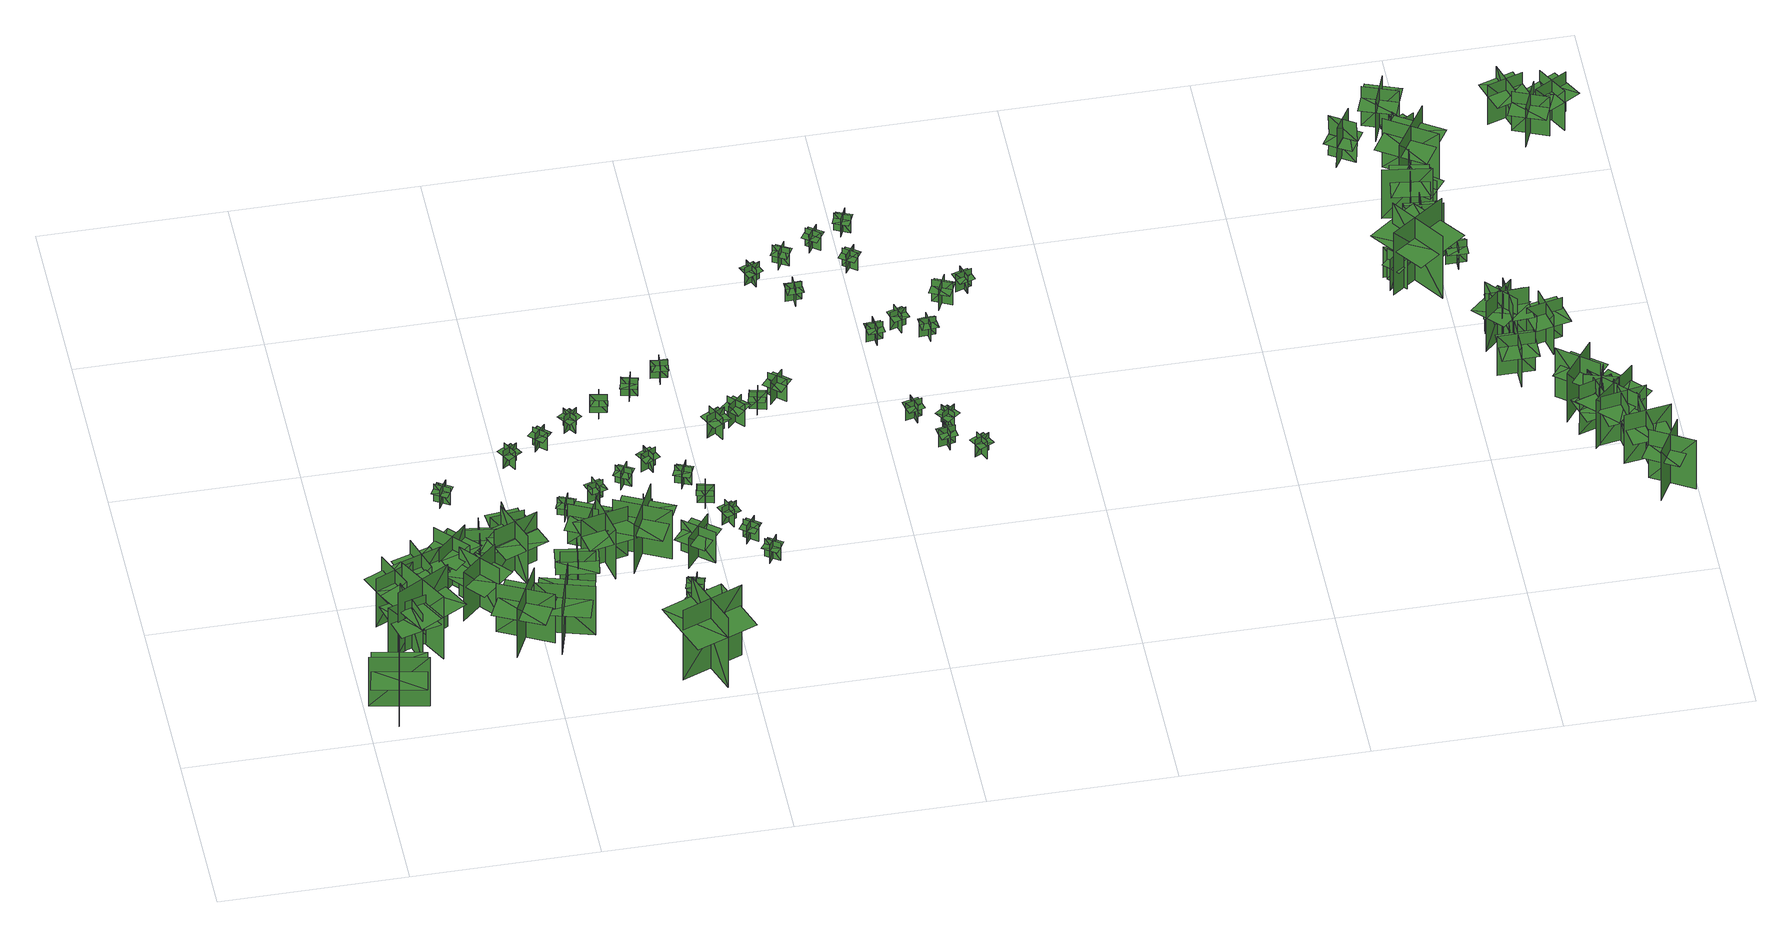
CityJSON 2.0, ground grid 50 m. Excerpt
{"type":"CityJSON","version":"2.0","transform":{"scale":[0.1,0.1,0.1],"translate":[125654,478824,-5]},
"CityObjects":{
"tree1":{"type":"SolitaryVegetationObject","geometry":[{"type":"MultiSurface","lod":"1","boundaries":[[[0,1,2]],[[0,2,3]],[[4,5,6]],[[4,6,7]],[[8,9,10]],[[8,10,11]],[[8,11,12]],[[8,12,13]]]}]},
"tree2":{"type":"SolitaryVegetationObject","geometry":[{"type":"MultiSurface","lod":"1","boundaries":[[[14,15,16]],[[14,16,17]],[[18,19,20]],[[18,20,21]],[[22,23,24]],[[22,24,25]],[[22,23,26]],[[22,26,27]]]}]},
"tree3":{"type":"SolitaryVegetationObject","geometry":[{"type":"MultiSurface","lod":"1","boundaries":[[[28,29,30]],[[28,30,31]],[[32,33,34]],[[32,34,35]],[[36,37,38]],[[36,38,39]],[[36,39,40]],[[36,40,41]]]}]},
"tree4":{"type":"SolitaryVegetationObject","geometry":[{"type":"MultiSurface","lod":"1","boundaries":[[[42,43,44]],[[42,44,45]],[[46,47,48]],[[46,48,49]],[[50,51,52]],[[50,52,53]],[[50,51,54]],[[50,54,55]]]}]},
"tree5":{"type":"SolitaryVegetationObject","geometry":[{"type":"MultiSurface","lod":"1","boundaries":[[[56,57,58]],[[56,58,59]],[[60,61,62]],[[60,62,63]],[[64,65,66]],[[64,66,67]],[[64,67,68]],[[64,68,69]]]}]},
"tree6":{"type":"SolitaryVegetationObject","geometry":[{"type":"MultiSurface","lod":"1","boundaries":[[[70,71,72]],[[70,72,73]],[[74,75,76]],[[74,76,77]],[[78,79,80]],[[78,80,81]],[[78,81,82]],[[78,82,83]]]}]},
"tree7":{"type":"SolitaryVegetationObject","geometry":[{"type":"MultiSurface","lod":"1","boundaries":[[[84,85,86]],[[84,86,87]],[[88,89,90]],[[88,90,91]],[[92,93,94]],[[92,94,95]],[[92,93,96]],[[92,96,97]]]}]},
"tree8":{"type":"SolitaryVegetationObject","geometry":[{"type":"MultiSurface","lod":"1","boundaries":[[[98,99,100]],[[98,100,101]],[[102,103,104]],[[102,104,105]],[[106,107,108]],[[106,108,109]],[[106,109,110]],[[106,110,111]]]}]},
"tree9":{"type":"SolitaryVegetationObject","geometry":[{"type":"MultiSurface","lod":"1","boundaries":[[[112,113,114]],[[112,114,115]],[[116,117,118]],[[116,118,119]],[[120,121,122]],[[120,122,123]],[[120,123,124]],[[120,124,125]]]}]},
"tree10":{"type":"SolitaryVegetationObject","geometry":[{"type":"MultiSurface","lod":"1","boundaries":[[[126,127,128]],[[126,128,129]],[[130,131,132]],[[130,132,133]],[[134,135,136]],[[134,136,137]],[[134,137,138]],[[134,138,139]]]}]},
"tree11":{"type":"SolitaryVegetationObject","geometry":[{"type":"MultiSurface","lod":"1","boundaries":[[[140,141,142]],[[140,142,143]],[[144,145,146]],[[144,146,147]],[[148,149,150]],[[148,150,151]],[[148,149,152]],[[148,152,153]]]}]},
"tree12":{"type":"SolitaryVegetationObject","geometry":[{"type":"MultiSurface","lod":"1","boundaries":[[[154,155,156]],[[154,156,157]],[[158,159,160]],[[158,160,161]],[[162,163,164]],[[162,164,165]],[[162,165,166]],[[162,166,167]]]}]},
"tree13":{"type":"SolitaryVegetationObject","geometry":[{"type":"MultiSurface","lod":"1","boundaries":[[[168,169,170]],[[168,170,171]],[[172,173,174]],[[172,174,175]],[[176,177,178]],[[176,178,179]],[[176,179,180]],[[176,180,181]]]}]},
"tree14":{"type":"SolitaryVegetationObject","geometry":[{"type":"MultiSurface","lod":"1","boundaries":[[[182,183,184]],[[182,184,185]],[[186,187,188]],[[186,188,189]],[[190,191,192]],[[190,192,193]],[[190,193,194]],[[190,194,195]]]}]},
"tree15":{"type":"SolitaryVegetationObject","geometry":[{"type":"MultiSurface","lod":"1","boundaries":[[[196,197,198]],[[196,198,199]],[[200,201,202]],[[200,202,203]],[[204,205,206]],[[204,206,207]],[[204,207,208]],[[204,208,209]]]}]},
"tree16":{"type":"SolitaryVegetationObject","geometry":[{"type":"MultiSurface","lod":"1","boundaries":[[[210,211,212]],[[210,212,213]],[[214,215,216]],[[214,216,217]],[[218,219,220]],[[218,220,221]],[[218,221,222]],[[218,222,223]]]}]},
"tree17":{"type":"SolitaryVegetationObject","geometry":[{"type":"MultiSurface","lod":"1","boundaries":[[[224,225,226]],[[224,226,227]],[[228,229,230]],[[228,230,231]],[[232,233,234]],[[232,234,235]],[[232,235,236]],[[232,236,237]]]}]},
"tree18":{"type":"SolitaryVegetationObject","geometry":[{"type":"MultiSurface","lod":"1","boundaries":[[[238,239,240]],[[238,240,241]],[[242,243,244]],[[242,244,245]],[[246,247,248]],[[246,248,249]],[[246,247,250]],[[246,250,251]]]}]},
"tree19":{"type":"SolitaryVegetationObject","geometry":[{"type":"MultiSurface","lod":"1","boundaries":[[[252,253,254]],[[252,254,255]],[[256,257,258]],[[256,258,259]],[[260,261,262]],[[260,262,263]],[[260,263,264]],[[260,264,265]]]}]},
"tree20":{"type":"SolitaryVegetationObject","geometry":[{"type":"MultiSurface","lod":"1","boundaries":[[[266,267,268]],[[266,268,269]],[[270,271,272]],[[270,272,273]],[[274,275,276]],[[274,276,277]],[[274,277,278]],[[274,278,279]]]}]},
"tree21":{"type":"SolitaryVegetationObject","geometry":[{"type":"MultiSurface","lod":"1","boundaries":[[[280,281,282]],[[280,282,283]],[[284,285,286]],[[284,286,287]],[[288,289,290]],[[288,290,291]],[[288,291,292]],[[288,292,293]]]}]},
"tree22":{"type":"SolitaryVegetationObject","geometry":[{"type":"MultiSurface","lod":"1","boundaries":[[[294,295,296]],[[294,296,297]],[[298,299,300]],[[298,300,301]],[[302,303,304]],[[302,304,305]],[[302,305,306]],[[302,306,307]]]}]},
"tree23":{"type":"SolitaryVegetationObject","geometry":[{"type":"MultiSurface","lod":"1","boundaries":[[[308,309,310]],[[308,310,311]],[[312,313,314]],[[312,314,315]],[[316,317,318]],[[316,318,319]],[[316,319,320]],[[316,320,321]]]}]},
"tree24":{"type":"SolitaryVegetationObject","geometry":[{"type":"MultiSurface","lod":"1","boundaries":[[[322,323,324]],[[322,324,325]],[[326,327,328]],[[326,328,329]],[[330,331,332]],[[330,332,333]],[[330,333,334]],[[330,334,335]]]}]},
"tree25":{"type":"SolitaryVegetationObject","geometry":[{"type":"MultiSurface","lod":"1","boundaries":[[[336,337,338]],[[336,338,339]],[[340,341,342]],[[340,342,343]],[[344,345,346]],[[344,346,347]],[[344,347,348]],[[344,348,349]]]}]},
"tree26":{"type":"SolitaryVegetationObject","geometry":[{"type":"MultiSurface","lod":"1","boundaries":[[[350,351,352]],[[350,352,353]],[[354,355,356]],[[354,356,357]],[[358,359,360]],[[358,360,361]],[[358,361,362]],[[358,362,363]]]}]},
"tree27":{"type":"SolitaryVegetationObject","geometry":[{"type":"MultiSurface","lod":"1","boundaries":[[[364,365,366]],[[364,366,367]],[[368,369,370]],[[368,370,371]],[[372,373,374]],[[372,374,375]],[[372,375,376]],[[372,376,377]]]}]},
"tree28":{"type":"SolitaryVegetationObject","geometry":[{"type":"MultiSurface","lod":"1","boundaries":[[[378,379,380]],[[378,380,381]],[[382,383,384]],[[382,384,385]],[[386,387,388]],[[386,388,389]],[[386,389,390]],[[386,390,391]]]}]},
"tree29":{"type":"SolitaryVegetationObject","geometry":[{"type":"MultiSurface","lod":"1","boundaries":[[[392,393,394]],[[392,394,395]],[[396,397,398]],[[396,398,399]],[[400,401,402]],[[400,402,403]],[[400,403,404]],[[400,404,405]]]}]},
"tree30":{"type":"SolitaryVegetationObject","geometry":[{"type":"MultiSurface","lod":"1","boundaries":[[[406,407,408]],[[406,408,409]],[[410,411,412]],[[410,412,413]],[[414,415,416]],[[414,416,417]],[[414,417,418]],[[414,418,419]]]}]},
"tree31":{"type":"SolitaryVegetationObject","geometry":[{"type":"MultiSurface","lod":"1","boundaries":[[[420,421,422]],[[420,422,423]],[[424,425,426]],[[424,426,427]],[[428,429,430]],[[428,430,431]],[[428,431,432]],[[428,432,433]]]}]},
"tree32":{"type":"SolitaryVegetationObject","geometry":[{"type":"MultiSurface","lod":"1","boundaries":[[[434,435,436]],[[434,436,437]],[[438,439,440]],[[438,440,441]],[[442,443,444]],[[442,444,445]],[[442,445,446]],[[442,446,447]]]}]},
"tree33":{"type":"SolitaryVegetationObject","geometry":[{"type":"MultiSurface","lod":"1","boundaries":[[[448,449,450]],[[448,450,451]],[[452,453,454]],[[452,454,455]],[[456,457,458]],[[456,458,459]],[[456,459,460]],[[456,460,461]]]}]},
"tree34":{"type":"SolitaryVegetationObject","geometry":[{"type":"MultiSurface","lod":"1","boundaries":[[[462,463,464]],[[462,464,465]],[[466,467,468]],[[466,468,469]],[[470,471,472]],[[470,472,473]],[[470,473,474]],[[470,474,475]]]}]},
"tree35":{"type":"SolitaryVegetationObject","geometry":[{"type":"MultiSurface","lod":"1","boundaries":[[[476,477,478]],[[476,478,479]],[[480,481,482]],[[480,482,483]],[[484,485,486]],[[484,486,487]],[[484,487,488]],[[484,488,489]]]}]},
"tree36":{"type":"SolitaryVegetationObject","geometry":[{"type":"MultiSurface","lod":"1","boundaries":[[[490,491,492]],[[490,492,493]],[[494,495,496]],[[494,496,497]],[[498,499,500]],[[498,500,501]],[[498,501,502]],[[498,502,503]]]}]},
"tree37":{"type":"SolitaryVegetationObject","geometry":[{"type":"MultiSurface","lod":"1","boundaries":[[[504,505,506]],[[504,506,507]],[[508,509,510]],[[508,510,511]],[[512,513,514]],[[512,514,515]],[[512,515,516]],[[512,516,517]]]}]},
"tree38":{"type":"SolitaryVegetationObject","geometry":[{"type":"MultiSurface","lod":"1","boundaries":[[[518,519,520]],[[518,520,521]],[[522,523,524]],[[522,524,525]],[[526,527,528]],[[526,528,529]],[[526,529,530]],[[526,530,531]]]}]},
"tree39":{"type":"SolitaryVegetationObject","geometry":[{"type":"MultiSurface","lod":"1","boundaries":[[[532,533,534]],[[532,534,535]],[[536,537,538]],[[536,538,539]],[[540,541,542]],[[540,542,543]],[[540,543,544]],[[540,544,545]]]}]},
"tree40":{"type":"SolitaryVegetationObject","geometry":[{"type":"MultiSurface","lod":"1","boundaries":[[[546,547,548]],[[546,548,549]],[[550,551,552]],[[550,552,553]],[[554,555,556]],[[554,556,557]],[[554,557,558]],[[554,558,559]]]}]},
"tree41":{"type":"SolitaryVegetationObject","geometry":[{"type":"MultiSurface","lod":"1","boundaries":[[[560,561,562]],[[560,562,563]],[[564,565,566]],[[564,566,567]],[[568,569,570]],[[568,570,571]],[[568,571,572]],[[568,572,573]]]}]},
"tree42":{"type":"SolitaryVegetationObject","geometry":[{"type":"MultiSurface","lod":"1","boundaries":[[[574,575,576]],[[574,576,577]],[[578,579,580]],[[578,580,581]],[[582,583,584]],[[582,584,585]],[[582,585,586]],[[582,586,587]]]}]},
"tree43":{"type":"SolitaryVegetationObject","geometry":[{"type":"MultiSurface","lod":"1","boundaries":[[[588,589,590]],[[588,590,591]],[[592,593,594]],[[592,594,595]],[[596,597,598]],[[596,598,599]],[[596,599,600]],[[596,600,601]]]}]},
"tree44":{"type":"SolitaryVegetationObject","geometry":[{"type":"MultiSurface","lod":"1","boundaries":[[[602,603,604]],[[602,604,605]],[[606,607,608]],[[606,608,609]],[[610,611,612]],[[610,612,613]],[[610,613,614]],[[610,614,615]]]}]},
"tree45":{"type":"SolitaryVegetationObject","geometry":[{"type":"MultiSurface","lod":"1","boundaries":[[[616,617,618]],[[616,618,619]],[[620,621,622]],[[620,622,623]],[[624,625,626]],[[624,626,627]],[[624,627,628]],[[624,628,629]]]}]},
"tree46":{"type":"SolitaryVegetationObject","geometry":[{"type":"MultiSurface","lod":"1","boundaries":[[[630,631,632]],[[630,632,633]],[[634,635,636]],[[634,636,637]],[[638,639,640]],[[638,640,641]],[[638,641,642]],[[638,642,643]]]}]},
"tree47":{"type":"SolitaryVegetationObject","geometry":[{"type":"MultiSurface","lod":"1","boundaries":[[[644,645,646]],[[644,646,647]],[[648,649,650]],[[648,650,651]],[[652,653,654]],[[652,654,655]],[[652,655,656]],[[652,656,657]]]}]},
"tree48":{"type":"SolitaryVegetationObject","geometry":[{"type":"MultiSurface","lod":"1","boundaries":[[[658,659,660]],[[658,660,661]],[[662,663,664]],[[662,664,665]],[[666,667,668]],[[666,668,669]],[[666,669,670]],[[666,670,671]]]}]},
"tree49":{"type":"SolitaryVegetationObject","geometry":[{"type":"MultiSurface","lod":"1","boundaries":[[[672,673,674]],[[672,674,675]],[[676,677,678]],[[676,678,679]],[[680,681,682]],[[680,682,683]],[[680,683,684]],[[680,684,685]]]}]},
"tree50":{"type":"SolitaryVegetationObject","geometry":[{"type":"MultiSurface","lod":"1","boundaries":[[[686,687,688]],[[686,688,689]],[[690,691,692]],[[690,692,693]],[[694,695,696]],[[694,696,697]],[[694,697,698]],[[694,698,699]]]}]},
"tree51":{"type":"SolitaryVegetationObject","geometry":[{"type":"MultiSurface","lod":"1","boundaries":[[[700,701,702]],[[700,702,703]],[[704,705,706]],[[704,706,707]],[[708,709,710]],[[708,710,711]],[[708,711,712]],[[708,712,713]]]}]},
"tree52":{"type":"SolitaryVegetationObject","geometry":[{"type":"MultiSurface","lod":"1","boundaries":[[[714,715,716]],[[714,716,717]],[[718,719,720]],[[718,720,721]],[[722,723,724]],[[722,724,725]],[[722,725,726]],[[722,726,727]]]}]},
"tree53":{"type":"SolitaryVegetationObject","geometry":[{"type":"MultiSurface","lod":"1","boundaries":[[[728,729,730]],[[728,730,731]],[[732,733,734]],[[732,734,735]],[[736,737,738]],[[736,738,739]],[[736,739,740]],[[736,740,741]]]}]},
"tree54":{"type":"SolitaryVegetationObject","geometry":[{"type":"MultiSurface","lod":"1","boundaries":[[[742,743,744]],[[742,744,745]],[[746,747,748]],[[746,748,749]],[[750,751,752]],[[750,752,753]],[[750,753,754]],[[750,754,755]]]}]},
"tree55":{"type":"SolitaryVegetationObject","geometry":[{"type":"MultiSurface","lod":"1","boundaries":[[[756,757,758]],[[756,758,759]],[[760,761,762]],[[760,762,763]],[[764,765,766]],[[764,766,767]],[[764,767,768]],[[764,768,769]]]}]},
"tree56":{"type":"SolitaryVegetationObject","geometry":[{"type":"MultiSurface","lod":"1","boundaries":[[[770,771,772]],[[770,772,773]],[[774,775,776]],[[774,776,777]],[[778,779,780]],[[778,780,781]],[[778,781,782]],[[778,782,783]]]}]},
"tree57":{"type":"SolitaryVegetationObject","geometry":[{"type":"MultiSurface","lod":"1","boundaries":[[[784,785,786]],[[784,786,787]],[[788,789,790]],[[788,790,791]],[[792,793,794]],[[792,794,795]],[[792,795,796]],[[792,796,797]]]}]},
"tree58":{"type":"SolitaryVegetationObject","geometry":[{"type":"MultiSurface","lod":"1","boundaries":[[[798,799,800]],[[798,800,801]],[[802,803,804]],[[802,804,805]],[[806,807,808]],[[806,808,809]],[[806,809,810]],[[806,810,811]]]}]},
"tree59":{"type":"SolitaryVegetationObject","geometry":[{"type":"MultiSurface","lod":"1","boundaries":[[[812,813,814]],[[812,814,815]],[[816,817,818]],[[816,818,819]],[[820,821,822]],[[820,822,823]],[[820,823,824]],[[820,824,825]]]}]},
"tree60":{"type":"SolitaryVegetationObject","geometry":[{"type":"MultiSurface","lod":"1","boundaries":[[[826,827,828]],[[826,828,829]],[[830,831,832]],[[830,832,833]],[[834,835,836]],[[834,836,837]],[[834,837,838]],[[834,838,839]]]}]},
"tree61":{"type":"SolitaryVegetationObject","geometry":[{"type":"MultiSurface","lod":"1","boundaries":[[[840,841,842]],[[840,842,843]],[[844,845,846]],[[844,846,847]],[[848,849,850]],[[848,850,851]],[[848,851,852]],[[848,852,853]]]}]},
"tree62":{"type":"SolitaryVegetationObject","geometry":[{"type":"MultiSurface","lod":"1","boundaries":[[[854,855,856]],[[854,856,857]],[[858,859,860]],[[858,860,861]],[[862,863,864]],[[862,864,865]],[[862,865,866]],[[862,866,867]]]}]},
"tree63":{"type":"SolitaryVegetationObject","geometry":[{"type":"MultiSurface","lod":"1","boundaries":[[[868,869,870]],[[868,870,871]],[[872,873,874]],[[872,874,875]],[[876,877,878]],[[876,878,879]],[[876,879,880]],[[876,880,881]]]}]},
"tree64":{"type":"SolitaryVegetationObject","geometry":[{"type":"MultiSurface","lod":"1","boundaries":[[[882,883,884]],[[882,884,885]],[[886,887,888]],[[886,888,889]],[[890,891,887]],[[890,887,886]],[[892,893,883]],[[892,883,882]],[[882,883,894]],[[882,894,895]],[[882,896,897]],[[882,897,883]]]}]},
"tree65":{"type":"SolitaryVegetationObject","geometry":[{"type":"MultiSurface","lod":"1","boundaries":[[[898,899,900]],[[898,900,901]],[[902,903,904]],[[902,904,905]],[[906,907,908]],[[906,908,909]],[[906,909,910]],[[906,910,911]]]}]},
"tree66":{"type":"SolitaryVegetationObject","geometry":[{"type":"MultiSurface","lod":"1","boundaries":[[[912,913,914]],[[912,914,915]],[[916,917,918]],[[916,918,919]],[[920,921,922]],[[920,922,923]],[[920,924,925]],[[920,925,921]]]}]},
"tree67":{"type":"SolitaryVegetationObject","geometry":[{"type":"MultiSurface","lod":"1","boundaries":[[[926,927,928]],[[926,928,929]],[[930,931,932]],[[930,932,933]],[[934,935,936]],[[934,936,937]],[[934,938,939]],[[934,939,935]]]}]},
"tree68":{"type":"SolitaryVegetationObject","geometry":[{"type":"MultiSurface","lod":"1","boundaries":[[[940,941,942]],[[940,942,943]],[[944,945,946]],[[944,946,947]],[[948,949,950]],[[948,950,951]],[[948,952,953]],[[948,953,949]]]}]},
"tree69":{"type":"SolitaryVegetationObject","geometry":[{"type":"MultiSurface","lod":"1","boundaries":[[[954,955,956]],[[954,956,957]],[[958,959,960]],[[958,960,961]],[[962,963,964]],[[962,964,965]],[[962,966,967]],[[962,967,963]]]}]},
"tree70":{"type":"SolitaryVegetationObject","geometry":[{"type":"MultiSurface","lod":"1","boundaries":[[[968,969,970]],[[968,970,971]],[[972,973,974]],[[972,974,975]],[[976,977,978]],[[976,978,979]],[[976,979,980]],[[976,980,981]]]}]},
"tree71":{"type":"SolitaryVegetationObject","geometry":[{"type":"MultiSurface","lod":"1","boundaries":[[[982,983,984]],[[982,984,985]],[[986,987,988]],[[986,988,989]],[[990,991,992]],[[990,992,993]],[[990,994,995]],[[990,995,991]]]}]},
"tree72":{"type":"SolitaryVegetationObject","geometry":[{"type":"MultiSurface","lod":"1","boundaries":[[[996,997,998]],[[996,998,999]],[[1000,1001,1002]],[[1000,1002,1003]],[[1004,1005,1006]],[[1004,1006,1007]],[[1004,1007,1008]],[[1004,1008,1009]]]}]},
"tree73":{"type":"SolitaryVegetationObject","geometry":[{"type":"MultiSurface","lod":"1","boundaries":[[[1010,1011,1012]],[[1010,1012,1013]],[[1014,1015,1016]],[[1014,1016,1017]],[[1018,1019,1020]],[[1018,1020,1021]],[[1018,1021,1022]],[[1018,1022,1023]]]}]},
"tree74":{"type":"SolitaryVegetationObject","geometry":[{"type":"MultiSurface","lod":"1","boundaries":[[[1024,1025,1026]],[[1024,1026,1027]],[[1028,1029,1030]],[[1028,1030,1031]],[[1032,1033,1034]],[[1032,1034,1035]],[[1032,1035,1036]],[[1032,1036,1037]]]}]},
"tree75":{"type":"SolitaryVegetationObject","geometry":[{"type":"MultiSurface","lod":"1","boundaries":[[[1038,1039,1040]],[[1038,1040,1041]],[[1042,1043,1044]],[[1042,1044,1045]],[[1046,1047,1043]],[[1046,1043,1042]],[[1048,1049,1039]],[[1048,1039,1038]],[[1038,1039,1050]],[[1038,1050,1051]],[[1038,1052,1053]],[[1038,1053,1039]]]}]},
"tree76":{"type":"SolitaryVegetationObject","geometry":[{"type":"MultiSurface","lod":"1","boundaries":[[[1054,1055,1056]],[[1054,1056,1057]],[[1058,1059,1060]],[[1058,1060,1061]],[[1062,1063,1064]],[[1062,1064,1065]],[[1062,1065,1066]],[[1062,1066,1067]]]}]},
"tree77":{"type":"SolitaryVegetationObject","geometry":[{"type":"MultiSurface","lod":"1","boundaries":[[[1068,1069,1070]],[[1068,1070,1071]],[[1072,1073,1074]],[[1072,1074,1075]],[[1076,1077,1078]],[[1076,1078,1079]],[[1076,1079,1080]],[[1076,1080,1081]]]}]},
"tree78":{"type":"SolitaryVegetationObject","geometry":[{"type":"MultiSurface","lod":"1","boundaries":[[[1082,1083,1084]],[[1082,1084,1085]],[[1086,1087,1088]],[[1086,1088,1089]],[[1090,1091,1087]],[[1090,1087,1086]],[[1092,1093,1083]],[[1092,1083,1082]],[[1082,1083,1094]],[[1082,1094,1095]],[[1082,1096,1097]],[[1082,1097,1083]]]}]},
"tree79":{"type":"SolitaryVegetationObject","geometry":[{"type":"MultiSurface","lod":"1","boundaries":[[[1098,1099,1100]],[[1098,1100,1101]],[[1102,1103,1104]],[[1102,1104,1105]],[[1106,1107,1108]],[[1106,1108,1109]],[[1106,1109,1110]],[[1106,1110,1111]]]}]},
"tree80":{"type":"SolitaryVegetationObject","geometry":[{"type":"MultiSurface","lod":"1","boundaries":[[[1112,1113,1114]],[[1112,1114,1115]],[[1116,1117,1118]],[[1116,1118,1119]],[[1120,1121,1122]],[[1120,1122,1123]],[[1120,1123,1124]],[[1120,1124,1125]]]}]},
"tree81":{"type":"SolitaryVegetationObject","geometry":[{"type":"MultiSurface","lod":"1","boundaries":[[[1126,1127,1128]],[[1126,1128,1129]],[[1130,1131,1132]],[[1130,1132,1133]],[[1134,1135,1136]],[[1134,1136,1137]],[[1134,1137,1138]],[[1134,1138,1139]]]}]},
"tree82":{"type":"SolitaryVegetationObject","geometry":[{"type":"MultiSurface","lod":"1","boundaries":[[[1140,1141,1142]],[[1140,1142,1143]],[[1144,1145,1146]],[[1144,1146,1147]],[[1148,1149,1150]],[[1148,1150,1151]],[[1148,1151,1152]],[[1148,1152,1153]]]}]},
"tree83":{"type":"SolitaryVegetationObject","geometry":[{"type":"MultiSurface","lod":"1","boundaries":[[[1154,1155,1156]],[[1154,1156,1157]],[[1158,1159,1160]],[[1158,1160,1161]],[[1162,1163,1164]],[[1162,1164,1165]],[[1162,1165,1166]],[[1162,1166,1167]]]}]},
"tree84":{"type":"SolitaryVegetationObject","geometry":[{"type":"MultiSurface","lod":"1","boundaries":[[[1168,1169,1170]],[[1168,1170,1171]],[[1172,1173,1174]],[[1172,1174,1175]],[[1176,1177,1178]],[[1176,1178,1179]],[[1176,1179,1180]],[[1176,1180,1181]]]}]},
"tree85":{"type":"SolitaryVegetationObject","geometry":[{"type":"MultiSurface","lod":"1","boundaries":[[[1182,1183,1184]],[[1182,1184,1185]],[[1186,1187,1188]],[[1186,1188,1189]],[[1190,1191,1192]],[[1190,1192,1193]],[[1190,1193,1194]],[[1190,1194,1195]]]}]},
"tree86":{"type":"SolitaryVegetationObject","geometry":[{"type":"MultiSurface","lod":"1","boundaries":[[[1196,1197,1198]],[[1196,1198,1199]],[[1200,1201,1202]],[[1200,1202,1203]],[[1204,1205,1206]],[[1204,1206,1207]],[[1204,1207,1208]],[[1204,1208,1209]]]}]},
"tree87":{"type":"SolitaryVegetationObject","geometry":[{"type":"MultiSurface","lod":"1","boundaries":[[[1210,1211,1212]],[[1210,1212,1213]],[[1214,1215,1216]],[[1214,1216,1217]],[[1218,1219,1220]],[[1218,1220,1221]],[[1218,1221,1222]],[[1218,1222,1223]]]}]},
"tree88":{"type":"SolitaryVegetationObject","geometry":[{"type":"MultiSurface","lod":"1","boundaries":[[[1224,1225,1226]],[[1224,1226,1227]],[[1228,1229,1230]],[[1228,1230,1231]],[[1232,1233,1234]],[[1232,1234,1235]],[[1232,1235,1236]],[[1232,1236,1237]]]}]},
"tree89":{"type":"SolitaryVegetationObject","geometry":[{"type":"MultiSurface","lod":"1","boundaries":[[[1238,1239,1240]],[[1238,1240,1241]],[[1242,1243,1244]],[[1242,1244,1245]],[[1246,1247,1248]],[[1246,1248,1249]],[[1246,1249,1250]],[[1246,1250,1251]]]}]},
"tree90":{"type":"SolitaryVegetationObject","geometry":[{"type":"MultiSurface","lod":"1","boundaries":[[[1252,1253,1254]],[[1252,1254,1255]],[[1256,1257,1258]],[[1256,1258,1259]],[[1260,1261,1262]],[[1260,1262,1263]],[[1260,1263,1264]],[[1260,1264,1265]]]}]}
},
"vertices":[
[105,197,14],[75,43,14],[75,43,185],[105,197,185],[13,133,14],[167,104,14],[167,104,185],[13,133,185],[19,132,137],[6,64,137],[148,37,137],[161,105,137],[174,172,137],[32,200,137],
[178,259,17],[142,383,17],[142,383,189],[178,259,189],[220,336,17],[96,300,17],[96,300,189],[220,336,189],[182,260,131],[146,384,131],[84,366,131],[120,242,131],[197,399,131],[232,274,131],
[114,485,21],[159,382,21],[159,382,191],[114,485,191],[84,408,21],[188,453,21],[188,453,191],[84,408,191],[84,408,147],[106,358,147],[209,404,147],[188,453,147],[166,503,147],[63,458,147],
[153,409,16],[233,266,16],[233,266,235],[153,409,235],[122,302,16],[266,382,16],[266,382,235],[122,302,235],[148,407,162],[228,263,162],[300,303,162],[220,447,162],[170,231,162],[90,374,162],
[196,532,21],[232,425,21],[232,425,191],[196,532,191],[160,458,21],[267,494,21],[267,494,191],[160,458,191],[160,458,147],[177,407,147],[284,443,147],[267,494,147],[249,545,147],[143,509,147],
[264,569,20],[342,487,20],[342,487,190],[264,569,190],[263,486,20],[344,564,20],[344,564,190],[263,486,190],[263,486,146],[300,447,146],[382,525,146],[344,564,146],[307,603,146],[226,526,146],
[401,392,16],[315,489,16],[315,489,188],[401,392,188],[406,480,16],[309,394,16],[309,394,188],[406,480,188],[404,395,131],[318,491,131],[270,448,131],[356,352,131],[357,526,131],[443,430,131],
[489,376,17],[419,235,17],[419,235,188],[489,376,188],[383,339,17],[524,270,17],[524,270,188],[383,339,188],[388,336,140],[358,274,140],[488,211,140],[518,272,140],[549,334,140],[419,398,140],
[335,576,20],[426,564,20],[426,564,160],[335,576,160],[376,523,20],[388,614,20],[388,614,160],[376,523,160],[376,523,123],[420,517,123],[432,609,123],[388,614,123],[344,620,123],[332,529,123],
[325,805,25],[347,843,25],[347,843,86],[325,805,86],[353,812,25],[315,834,25],[315,834,86],[353,812,86],[353,812,69],[364,831,69],[326,854,69],[315,834,69],[304,815,69],[342,793,69],
[414,529,18],[534,577,18],[534,577,190],[414,529,190],[495,494,18],[447,615,18],[447,615,190],[495,494,190],[416,525,132],[536,573,132],[512,633,132],[392,585,132],[555,524,132],[435,477,132],
[534,227,15],[577,378,15],[577,378,186],[534,227,186],[631,282,15],[480,326,15],[480,326,186],[631,282,186],[625,284,139],[644,350,139],[505,390,139],[486,324,139],[467,258,139],[606,218,139],
[510,621,20],[419,610,20],[419,610,159],[510,621,159],[457,662,20],[468,571,20],[468,571,159],[457,662,159],[457,662,123],[413,657,123],[424,565,123],[468,571,123],[512,576,123],[501,668,123],
[614,430,21],[614,430,130],[627,523,130],[627,523,21],[577,481,21],[577,481,130],[667,469,130],[667,469,21],[564,483,95],[557,437,95],[668,421,95],[675,468,95],[681,514,95],[570,530,95],
[519,949,24],[541,911,24],[541,911,86],[519,949,86],[511,920,24],[549,943,24],[549,943,86],[511,920,86],[511,920,68],[522,901,68],[560,924,68],[549,943,68],[538,962,68],[500,940,68],
[656,713,23],[615,729,23],[615,729,84],[656,713,84],[645,740,23],[629,699,23],[629,699,84],[645,740,84],[645,740,67],[624,748,67],[608,707,67],[629,699,67],[649,691,67],[665,732,67],
[709,648,24],[653,532,24],[653,532,164],[709,648,164],[622,617,24],[738,561,24],[738,561,164],[622,617,164],[627,614,125],[602,563,125],[709,512,125],[734,563,125],[758,614,125],[651,665,125],
[765,548,22],[639,521,22],[639,521,195],[765,548,195],[691,595,22],[718,469,22],[718,469,195],[691,595,195],[764,552,137],[638,525,137],[651,462,137],[778,489,137],[627,576,137],[753,603,137],
[602,995,23],[634,965,23],[634,965,85],[602,995,85],[603,966,23],[633,998,23],[633,998,85],[603,966,85],[603,966,68],[619,950,68],[649,982,68],[633,998,68],[617,1013,68],[586,981,68],
[821,85,8],[986,148,8],[986,148,254],[821,85,254],[929,36,8],[865,201,8],[865,201,254],[929,36,254],[929,36,185],[1011,68,185],[948,233,185],[865,201,185],[783,169,185],[846,4,185],
[742,770,24],[700,756,24],[700,756,86],[742,770,86],[715,784,24],[729,742,24],[729,742,86],[715,784,86],[715,784,69],[694,777,69],[708,735,69],[729,742,69],[750,749,69],[736,791,69],
[764,621,29],[782,662,29],[782,662,91],[764,621,91],[792,632,29],[751,649,29],[751,649,91],[792,632,91],[792,632,73],[800,652,73],[760,669,73],[751,649,73],[742,629,73],[783,611,73],
[837,617,26],[768,475,26],[768,475,197],[837,617,197],[731,579,26],[873,510,26],[873,510,197],[731,579,197],[737,576,149],[707,515,149],[837,451,149],[867,513,149],[897,575,149],[767,638,149],
[880,297,19],[912,328,19],[912,328,81],[880,297,81],[910,297,19],[878,328,19],[878,328,81],[910,297,81],[910,297,63],[925,312,63],[894,344,63],[878,328,63],[863,313,63],[894,281,63],
[850,606,30],[806,604,30],[806,604,92],[850,606,92],[828,626,30],[831,582,30],[831,582,92],[828,626,92],[828,626,74],[806,625,74],[809,581,74],[831,582,74],[853,583,74],[850,627,74],
[688,1017,25],[724,1043,25],[724,1043,86],[688,1017,86],[717,1012,25],[691,1048,25],[691,1048,86],[717,1012,86],[717,1012,69],[735,1025,69],[709,1061,69],[691,1048,69],[673,1035,69],[699,1000,69],
[902,349,23],[916,391,23],[916,391,85],[902,349,85],[928,362,23],[886,376,23],[886,376,85],[928,362,85],[928,362,67],[935,383,67],[893,397,67],[886,376,67],[879,355,67],[922,341,67],
[850,667,30],[806,674,30],[806,674,92],[850,667,92],[832,691,30],[826,647,30],[826,647,92],[832,691,92],[832,691,75],[810,694,75],[804,650,75],[826,647,75],[847,644,75],[854,687,75],
[930,296,20],[961,329,20],[961,329,82],[930,296,82],[960,297,20],[928,328,20],[928,328,82],[960,297,82],[960,297,65],[975,313,65],[943,344,65],[928,328,65],[912,311,65],[945,281,65],
[821,794,25],[783,817,25],[783,817,86],[821,794,86],[814,823,25],[791,785,25],[791,785,86],[814,823,86],[814,823,69],[795,835,69],[772,797,69],[791,785,69],[810,774,69],[833,812,69],
[979,471,29],[901,534,29],[901,534,137],[979,471,137],[971,542,29],[908,464,29],[908,464,137],[971,542,137],[968,539,107],[934,567,107],[876,495,107],[910,467,107],[945,440,107],[1002,512,107],
[810,1074,24],[766,1082,24],[766,1082,86],[810,1074,86],[793,1098,24],[785,1055,24],[785,1055,86],[793,1098,86],[793,1098,68],[771,1102,68],[763,1059,68],[785,1055,68],[807,1051,68],[815,1094,68],
[885,834,24],[866,874,24],[866,874,86],[885,834,86],[895,862,24],[855,843,24],[855,843,86],[895,862,86],[895,862,69],[885,882,69],[845,863,69],[855,843,69],[864,823,69],[904,842,69],
[944,757,28],[962,797,28],[962,797,90],[944,757,90],[972,767,28],[931,785,28],[931,785,90],[972,767,90],[972,767,73],[981,788,73],[940,805,73],[931,785,73],[922,765,73],[963,747,73],
[974,702,27],[1017,692,27],[1017,692,89],[974,702,89],[990,677,27],[999,720,27],[999,720,89],[990,677,89],[990,677,71],[1011,672,71],[1021,715,71],[999,720,71],[978,725,71],[968,682,71],
[873,1104,24],[884,1147,24],[884,1147,86],[873,1104,86],[898,1119,24],[856,1130,24],[856,1130,86],[898,1119,86],[898,1119,68],[904,1140,68],[861,1152,68],[856,1130,68],[850,1109,68],[893,1098,68],
[1032,632,31],[1050,592,31],[1050,592,93],[1032,632,93],[1021,605,31],[1061,623,31],[1061,623,93],[1021,605,93],[1021,605,75],[1030,585,75],[1070,602,75],[1061,623,75],[1052,643,75],[1012,625,75],
[1065,552,32],[1101,526,32],[1101,526,94],[1065,552,94],[1069,523,32],[1095,559,32],[1095,559,94],[1069,523,94],[1069,523,76],[1087,510,76],[1113,546,76],[1095,559,76],[1077,572,76],[1052,536,76],
[1114,442,31],[1138,480,31],[1138,480,93],[1114,442,93],[1143,448,31],[1106,472,31],[1106,472,93],[1143,448,93],[1143,448,76],[1155,467,76],[1118,491,76],[1106,472,76],[1094,454,76],[1131,430,76],
[986,1172,24],[942,1177,24],[942,1177,86],[986,1172,86],[967,1195,24],[963,1151,24],[963,1151,86],[967,1195,86],[967,1195,69],[945,1197,69],[941,1153,69],[963,1151,69],[985,1149,69],[989,1193,69],
[1056,971,23],[1082,922,23],[1082,922,100],[1056,971,100],[1045,936,23],[1094,961,23],[1094,961,100],[1045,936,100],[1045,936,78],[1058,911,78],[1107,937,78],[1094,961,78],[1081,986,78],[1032,960,78],
[1145,999,23],[1105,961,23],[1105,961,100],[1145,999,100],[1108,1000,23],[1146,960,23],[1146,960,100],[1108,1000,100],[1108,1000,79],[1088,981,79],[1126,941,79],[1146,960,79],[1166,979,79],[1128,1019,79],
[1170,1021,24],[1213,1010,24],[1213,1010,85],[1170,1021,85],[1185,995,24],[1195,1038,24],[1195,1038,85],[1185,995,85],[1185,995,68],[1206,990,68],[1217,1033,68],[1195,1038,68],[1174,1044,68],[1163,1001,68],
[1263,1068,24],[1227,1026,24],[1227,1026,101],[1263,1068,101],[1226,1065,24],[1269,1030,24],[1269,1030,101],[1226,1065,101],[1226,1065,79],[1208,1044,79],[1251,1008,79],[1269,1030,79],[1286,1051,79],[1244,1086,79],
[1242,1464,30],[1282,1482,30],[1282,1482,91],[1242,1464,91],[1269,1453,30],[1251,1493,30],[1251,1493,91],[1269,1453,91],[1269,1453,74],[1289,1462,74],[1271,1502,74],[1251,1493,74],[1231,1484,74],[1249,1444,74],
[1376,1389,29],[1332,1387,29],[1332,1387,91],[1376,1389,91],[1354,1409,29],[1356,1365,29],[1356,1365,91],[1354,1409,91],[1354,1409,73],[1332,1408,73],[1334,1364,73],[1356,1365,73],[1378,1366,73],[1376,1410,73],
[1366,1513,31],[1327,1535,31],[1327,1535,92],[1366,1513,92],[1358,1541,31],[1336,1503,31],[1336,1503,92],[1358,1541,92],[1358,1541,75],[1339,1552,75],[1317,1514,75],[1336,1503,75],[1356,1492,75],[1378,1530,75],
[1582,886,28],[1571,928,28],[1571,928,89],[1582,886,89],[1597,911,28],[1554,899,28],[1554,899,89],[1597,911,89],[1597,911,72],[1591,933,72],[1549,921,72],[1554,899,72],[1560,878,72],[1603,890,72],
[1645,770,30],[1636,814,30],[1636,814,92],[1645,770,92],[1662,795,30],[1618,786,30],[1618,786,92],[1662,795,92],[1662,795,74],[1657,817,74],[1614,807,74],[1618,786,74],[1623,764,74],[1666,773,74],
[1533,1186,28],[1529,1230,28],[1529,1230,89],[1533,1186,89],[1552,1208,28],[1508,1204,28],[1508,1204,89],[1552,1208,89],[1552,1208,72],[1550,1230,72],[1506,1226,72],[1508,1204,72],[1510,1182,72],[1554,1186,72],
[1420,1579,32],[1456,1553,32],[1456,1553,93],[1420,1579,93],[1425,1550,32],[1450,1586,32],[1450,1586,93],[1425,1550,93],[1425,1550,76],[1443,1537,76],[1469,1573,76],[1450,1586,76],[1432,1599,76],[1407,1563,76],
[1639,846,30],[1675,872,30],[1675,872,91],[1639,846,91],[1669,841,30],[1642,877,30],[1642,877,91],[1669,841,91],[1669,841,74],[1686,854,74],[1660,890,74],[1642,877,74],[1624,864,74],[1651,828,74],
[1711,758,32],[1731,718,32],[1731,718,93],[1711,758,93],[1702,730,32],[1741,750,32],[1741,750,93],[1702,730,93],[1702,730,76],[1712,710,76],[1751,730,76],[1741,750,76],[1731,770,76],[1692,750,76],
[1500,1492,29],[1536,1466,29],[1536,1466,90],[1500,1492,90],[1505,1463,29],[1531,1499,29],[1531,1499,90],[1505,1463,90],[1505,1463,73],[1523,1450,73],[1549,1486,73],[1531,1499,73],[1512,1511,73],[1487,1475,73],
[1591,1262,28],[1604,1219,28],[1604,1219,90],[1591,1262,90],[1577,1236,28],[1619,1249,28],[1619,1249,90],[1577,1236,90],[1577,1236,73],[1583,1215,73],[1626,1227,73],[1619,1249,73],[1613,1270,73],[1571,1257,73],
[1515,1592,32],[1533,1633,32],[1533,1633,93],[1515,1592,93],[1543,1603,32],[1502,1621,32],[1502,1621,93],[1543,1603,93],[1543,1603,76],[1552,1623,76],[1511,1641,76],[1502,1621,76],[1494,1600,76],[1534,1583,76],
[1688,1197,30],[1644,1194,30],[1644,1194,92],[1688,1197,92],[1666,1217,30],[1670,1172,30],[1670,1172,92],[1666,1217,92],[1666,1217,75],[1644,1215,75],[1648,1171,75],[1670,1172,75],[1692,1174,75],[1688,1218,75],
[1735,1332,29],[1711,1282,29],[1711,1282,106],[1735,1332,106],[1700,1320,29],[1750,1296,29],[1750,1296,106],[1700,1320,106],[1700,1320,84],[1688,1295,84],[1738,1271,84],[1750,1296,84],[1762,1321,84],[1712,1345,84],
[1796,1329,30],[1783,1371,30],[1783,1371,91],[1796,1329,91],[1810,1355,30],[1767,1341,30],[1767,1341,91],[1810,1355,91],[1810,1355,74],[1803,1376,74],[1761,1363,74],[1767,1341,74],[1774,1320,74],[1816,1333,74],
[2858,1178,35],[2901,1132,35],[2901,1132,143],[2858,1178,143],[2857,1136,35],[2857,1136,143],[2903,1179,143],[2903,1179,35],[2859,1138,108],[2877,1118,108],[2914,1153,108],[2896,1172,108],[2877,1192,108],[2840,1157,108],
[2882,1160,30],[2884,1223,30],[2884,1223,138],[2882,1160,138],[2913,1189,30],[2913,1189,138],[2850,1190,138],[2850,1190,30],[2910,1189,103],[2911,1215,103],[2860,1216,103],[2860,1190,103],[2859,1164,103],[2910,1162,103],
[2919,1194,34],[2916,1249,34],[2916,1249,111],[2919,1194,111],[2944,1221,34],[2889,1218,34],[2889,1218,111],[2944,1221,111],[2944,1221,89],[2943,1249,89],[2887,1246,89],[2889,1218,89],[2890,1190,89],[2946,1193,89],
[2984,1083,34],[2881,1227,34],[2881,1227,253],[2984,1083,253],[3007,1221,34],[2863,1119,34],[2863,1119,253],[3007,1221,253],[2987,1100,182],[3053,1148,182],[2948,1289,182],[2882,1241,182],[2817,1192,182],[2922,1051,182],
[2847,1662,114],[2807,1597,114],[2841,1576,114],[2881,1641,114],[2861,1610,114],[2796,1651,114],[2793,1647,184],[2858,1607,184],[2858,1607,44],[2793,1647,44],[2845,1663,44],[2804,1598,44],[2807,1597,184],[2847,1662,184],[2815,1682,114],[2774,1617,114],
[3167,776,35],[3068,776,35],[3068,776,173],[3167,776,173],[3121,823,35],[3121,723,35],[3121,723,173],[3121,823,173],[3121,823,134],[3071,823,134],[3071,723,134],[3121,723,134],[3170,723,134],[3170,823,134],
[2962,1229,33],[2970,1335,33],[2970,1335,174],[2962,1229,174],[3025,1284,33],[2919,1293,33],[2919,1293,174],[3025,1284,174],[2962,1238,138],[2970,1335,138],[2928,1339,138],[2920,1242,138],[3004,1235,138],[3012,1332,138],
[2968,1467,30],[2949,1338,30],[2949,1338,202],[2968,1467,202],[2886,1405,30],[3015,1386,30],[3015,1386,202],[2886,1405,202],[2967,1456,158],[2949,1338,158],[3000,1331,158],[3017,1448,158],[2916,1463,158],[2899,1345,158],
[3057,868,36],[3134,940,36],[3134,940,209],[3057,868,209],[3137,866,36],[3066,942,36],[3066,942,209],[3137,866,209],[3137,866,153],[3066,942,153],[3024,903,153],[3096,827,153],[3179,905,153],[3108,981,153],
[3066,933,36],[3149,911,36],[3149,911,178],[3066,933,178],[3100,876,36],[3121,959,36],[3121,959,178],[3100,876,178],[3100,876,132],[3121,959,132],[3076,971,132],[3054,888,132],[3145,865,132],[3166,948,132],
[3038,1257,37],[3000,1217,37],[3000,1217,114],[3038,1257,114],[3001,1256,37],[3041,1218,37],[3041,1218,114],[3001,1256,114],[3001,1256,93],[2982,1236,93],[3022,1198,93],[3041,1218,93],[3060,1238,93],[3021,1276,93],
[3121,844,36],[3115,948,36],[3115,948,209],[3121,844,209],[3174,904,36],[3070,898,36],[3070,898,209],[3174,904,209],[3174,904,153],[3070,898,153],[3074,841,153],[3178,847,153],[3171,961,153],[3067,955,153],
[3043,1175,38],[3043,1230,38],[3043,1230,115],[3043,1175,115],[3069,1201,38],[3014,1201,38],[3014,1201,115],[3069,1201,115],[3069,1201,93],[3069,1229,93],[3014,1229,93],[3014,1201,93],[3014,1174,93],[3069,1173,93],
[2952,1446,32],[2995,1487,32],[2995,1487,114],[2952,1446,114],[2992,1445,32],[2951,1487,32],[2951,1487,114],[2992,1445,114],[2992,1445,91],[3013,1465,91],[2972,1508,91],[2951,1487,91],[2929,1467,91],[2970,1424,91],
[3029,1404,32],[2968,1451,32],[2968,1451,139],[3029,1404,139],[3023,1455,32],[2976,1394,32],[2976,1394,139],[3023,1455,139],[3023,1455,109],[2992,1479,109],[2945,1417,109],[2976,1394,109],[3006,1370,109],[3054,1431,109],
[3292,492,118],[3265,581,118],[3219,567,119],[3246,478,119],[3234,521,118],[3324,548,118],[3322,554,204],[3233,526,204],[3233,526,33],[3322,554,33],[3296,493,33],[3269,582,33],[3265,581,204],[3292,492,204],[3337,506,119],[3310,595,119],
[3301,597,33],[3200,675,33],[3200,675,204],[3301,597,204],[3290,678,33],[3290,678,204],[3212,577,204],[3212,577,33],[3290,678,150],[3248,711,150],[3185,630,150],[3228,597,150],[3270,565,150],[3332,646,150],
[3031,1618,31],[2947,1485,31],[2947,1485,202],[3031,1618,202],[2922,1592,31],[3055,1508,31],[3055,1508,202],[2922,1592,202],[2927,1589,154],[2890,1531,154],[3012,1453,154],[3049,1511,154],[3086,1569,154],[2964,1647,154],
[3280,498,124],[3307,587,124],[3260,601,124],[3234,512,124],[3248,554,124],[3338,528,124],[3339,533,210],[3250,560,210],[3250,560,38],[3339,533,38],[3284,497,38],[3310,586,38],[3307,587,210],[3280,498,210],[3325,484,124],[3352,574,124],
[2957,1776,34],[2923,1683,34],[2923,1683,172],[2957,1776,172],[2897,1749,34],[2990,1714,34],[2990,1714,172],[2897,1749,172],[2897,1749,133],[2880,1702,133],[2973,1668,133],[2990,1714,133],[3008,1761,133],[2914,1796,133],
[2946,1660,31],[2997,1681,31],[2997,1681,108],[2946,1660,108],[2980,1646,31],[2959,1697,31],[2959,1697,108],[2980,1646,108],[2980,1646,86],[3006,1657,86],[2985,1708,86],[2959,1697,86],[2934,1687,86],[2955,1635,86],
[3005,1611,32],[2963,1676,32],[2963,1676,139],[3005,1611,139],[3016,1661,32],[2951,1619,32],[2951,1619,139],[3016,1661,139],[3016,1661,109],[2995,1694,109],[2930,1652,109],[2951,1619,109],[2972,1587,109],[3037,1628,109],
[3258,887,34],[3161,866,34],[3161,866,172],[3258,887,172],[3202,923,34],[3224,826,34],[3224,826,172],[3202,923,172],[3202,923,134],[3154,912,134],[3175,815,134],[3224,826,134],[3273,836,134],[3251,934,134],
[3378,461,36],[3268,573,36],[3268,573,207],[3378,461,207],[3379,573,36],[3266,463,36],[3266,463,207],[3379,573,207],[3374,569,160],[3326,618,160],[3222,517,160],[3270,468,160],[3318,418,160],[3422,519,160],
[3276,474,35],[3402,496,35],[3402,496,205],[3276,474,205],[3344,427,35],[3344,427,205],[3321,553,205],[3321,553,35],[3344,427,152],[3396,436,152],[3378,537,152],[3326,528,152],[3273,518,152],[3291,418,152],
[3306,567,38],[3349,576,38],[3349,576,99],[3306,567,99],[3330,550,38],[3321,594,38],[3321,594,99],[3330,550,99],[3330,550,82],[3352,555,82],[3343,598,82],[3321,594,82],[3299,589,82],[3308,546,82],
[3326,395,36],[3452,414,36],[3452,414,206],[3326,395,206],[3392,346,36],[3392,346,206],[3373,473,206],[3373,473,36],[3392,346,153],[3445,354,153],[3430,455,153],[3377,447,153],[3324,439,153],[3339,338,153],
[3458,362,29],[3395,251,29],[3395,251,200],[3458,362,200],[3379,340,29],[3379,340,200],[3491,277,200],[3491,277,29],[3379,340,146],[3353,294,146],[3442,243,146],[3468,290,146],[3495,336,146],[3406,387,146],
[3281,1664,34],[3250,1758,34],[3250,1758,172],[3281,1664,172],[3311,1723,34],[3216,1692,34],[3216,1692,172],[3311,1723,172],[3311,1723,133],[3296,1770,133],[3201,1739,133],[3216,1692,133],[3232,1644,133],[3326,1675,133],
[3334,1686,33],[3296,1593,33],[3296,1593,171],[3334,1686,171],[3272,1660,33],[3364,1623,33],[3364,1623,171],[3272,1660,171],[3272,1660,133],[3253,1614,133],[3346,1577,133],[3364,1623,133],[3383,1669,133],[3291,1706,133],
[3421,1704,33],[3334,1655,33],[3334,1655,172],[3421,1704,172],[3357,1722,33],[3405,1635,33],[3405,1635,172],[3357,1722,172],[3357,1722,133],[3313,1698,133],[3362,1611,133],[3405,1635,133],[3449,1659,133],[3400,1746,133]
]}
